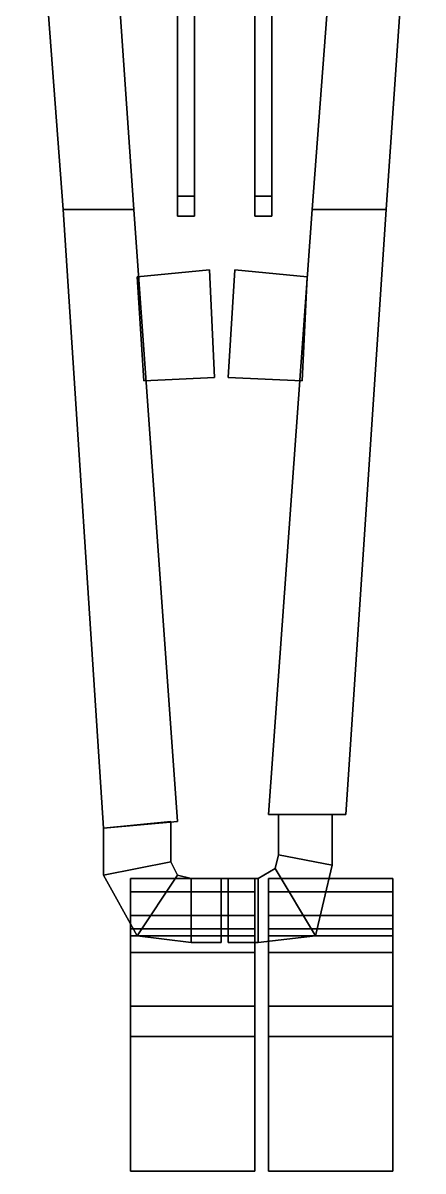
# Model space of a CAD drawing. Header units: millimetres. Extents: x -1.09 to 1.09, y -4.88 to 3.65.
# Drawn here: x -0.6 to 0.59, y -4.88 to -1.465 of the extents above; entities that cross this region are included whole.
import ezdxf

# ---------------------------------------------------------------- set-up
doc = ezdxf.new("R2010")
doc.units = ezdxf.units.MM
doc.layers.add('sleeve', color=5, linetype='Continuous')
doc.layers.add('support', color=6, linetype='Continuous')

msp = doc.modelspace()

# ---------------------------------------------------------------- linework, layer by layer
at = {"layer": 'sleeve'}
for points in [[(-0.14, -0.46, 1.09), (-0.14, -1.98, 1.09), (-0.14, -1.98, 1.31), (-0.14, -0.46, 1.31)], [(-0.09, -0.46, 1.09), (-0.09, -1.98, 1.09), (-0.14, -1.98, 1.09), (-0.14, -0.46, 1.09)], [(-0.14, -0.46, 1.31), (-0.14, -1.98, 1.31), (-0.09, -1.98, 1.31), (-0.09, -0.46, 1.31)], [(-0.09, -1.98, 1.31), (-0.09, -1.98, 1.09), (-0.09, -0.46, 1.09), (-0.09, -0.46, 1.31)], [(0.09, -0.46, 1.09), (0.09, -1.98, 1.09), (0.09, -1.98, 1.31), (0.09, -0.46, 1.31)], [(0.14, -0.46, 1.09), (0.14, -1.98, 1.09), (0.09, -1.98, 1.09), (0.09, -0.46, 1.09)], [(0.09, -0.46, 1.31), (0.09, -1.98, 1.31), (0.14, -1.98, 1.31), (0.14, -0.46, 1.31)], [(0.14, -1.98, 1.31), (0.14, -1.98, 1.09), (0.14, -0.46, 1.09), (0.14, -0.46, 1.31)], [(-0.14, -1.98, 1.09), (-0.14, -2.04, 1.14), (-0.14, -2.04, 1.31), (-0.14, -1.98, 1.31)], [(-0.09, -1.98, 1.09), (-0.09, -2.04, 1.14), (-0.14, -2.04, 1.14), (-0.14, -1.98, 1.09)], [(-0.14, -1.98, 1.31), (-0.14, -2.04, 1.31), (-0.09, -2.04, 1.31), (-0.09, -1.98, 1.31)], [(-0.09, -2.04, 1.31), (-0.09, -2.04, 1.14), (-0.09, -1.98, 1.09), (-0.09, -1.98, 1.31)], [(0.09, -1.98, 1.09), (0.09, -2.04, 1.14), (0.09, -2.04, 1.31), (0.09, -1.98, 1.31)], [(0.14, -1.98, 1.09), (0.14, -2.04, 1.14), (0.09, -2.04, 1.14), (0.09, -1.98, 1.09)], [(0.09, -1.98, 1.31), (0.09, -2.04, 1.31), (0.14, -2.04, 1.31), (0.14, -1.98, 1.31)], [(0.14, -2.04, 1.31), (0.14, -2.04, 1.14), (0.14, -1.98, 1.09), (0.14, -1.98, 1.31)], [(-0.14, -2.04, 1.31), (-0.14, -2.04, 1.14), (-0.09, -2.04, 1.14), (-0.09, -2.04, 1.31)], [(0.09, -2.04, 1.31), (0.09, -2.04, 1.14), (0.14, -2.04, 1.14), (0.14, -2.04, 1.31)]]:
    msp.add_3dface(points, dxfattribs=at)
at = {"layer": 'support'}
for points in [[(-0.38, -0.43, 0.45), (-0.27, -2.02, 0.27), (-0.48, -2.02, 0.27), (-0.6, -0.43, 0.45)], [(-0.48, -2.02, 0.63), (-0.27, -2.02, 0.63), (-0.38, -0.43, 0.93), (-0.6, -0.43, 0.93)], [(-0.6, -0.43, 0.45), (-0.48, -2.02, 0.27), (-0.48, -2.02, 0.63), (-0.6, -0.43, 0.93)], [(-0.38, -0.43, 0.93), (-0.27, -2.02, 0.63), (-0.27, -2.02, 0.27), (-0.38, -0.43, 0.45)], [(0.26, -2.02, 0.63), (0.48, -2.02, 0.63), (0.59, -0.43, 0.93), (0.38, -0.43, 0.93)], [(0.59, -0.43, 0.45), (0.48, -2.02, 0.27), (0.26, -2.02, 0.27), (0.38, -0.43, 0.45)], [(0.38, -0.43, 0.45), (0.26, -2.02, 0.27), (0.26, -2.02, 0.63), (0.38, -0.43, 0.93)], [(0.59, -0.43, 0.93), (0.48, -2.02, 0.63), (0.48, -2.02, 0.27), (0.59, -0.43, 0.45)], [(-0.36, -3.86, 0.3), (-0.14, -3.84, 0.3), (-0.27, -2.02, 0.63), (-0.48, -2.02, 0.63)], [(-0.27, -2.02, 0.27), (-0.14, -3.84, 0.07), (-0.36, -3.86, 0.06), (-0.48, -2.02, 0.27)], [(-0.48, -2.02, 0.27), (-0.36, -3.86, 0.06), (-0.36, -3.86, 0.3), (-0.48, -2.02, 0.63)], [(-0.27, -2.02, 0.63), (-0.14, -3.84, 0.3), (-0.14, -3.84, 0.07), (-0.27, -2.02, 0.27)], [(0.13, -3.82, 0.3), (0.36, -3.82, 0.3), (0.48, -2.02, 0.63), (0.26, -2.02, 0.63)], [(0.48, -2.02, 0.27), (0.36, -3.82, 0.07), (0.13, -3.82, 0.07), (0.26, -2.02, 0.27)], [(0.26, -2.02, 0.27), (0.13, -3.82, 0.07), (0.13, -3.82, 0.3), (0.26, -2.02, 0.63)], [(0.48, -2.02, 0.63), (0.36, -3.82, 0.3), (0.36, -3.82, 0.07), (0.48, -2.02, 0.27)], [(-0.03, -2.52, 0.39), (-0.24, -2.53, 0.39), (-0.26, -2.22, 0.39), (-0.045, -2.2, 0.39)], [(-0.24, -2.53, 0.39), (-0.03, -2.52, 0.39), (-0.045, -2.2, 0.39), (-0.26, -2.22, 0.39)], [(0.01, -2.52, 0.39), (0.23, -2.53, 0.39), (0.245, -2.22, 0.39), (0.03, -2.2, 0.39)], [(0.23, -2.53, 0.39), (0.01, -2.52, 0.39), (0.03, -2.2, 0.39), (0.245, -2.22, 0.39)], [(0.13, -3.82, 0.07), (0.36, -3.82, 0.07), (0.36, -3.82, 0.3), (0.13, -3.82, 0.3)], [(0.32, -3.97, 0.28), (0.32, -3.82, 0.3), (0.16, -3.82, 0.3), (0.16, -3.94, 0.28)], [(0.16, -3.82, 0.07), (0.32, -3.82, 0.07), (0.32, -3.97, 0.05), (0.16, -3.94, 0.05)], [(0.16, -3.94, 0.28), (0.16, -3.82, 0.3), (0.16, -3.82, 0.07), (0.16, -3.94, 0.05)], [(0.32, -3.97, 0.05), (0.32, -3.82, 0.07), (0.32, -3.82, 0.3), (0.32, -3.97, 0.28)], [(-0.36, -3.86, 0.06), (-0.14, -3.84, 0.07), (-0.14, -3.84, 0.3), (-0.36, -3.86, 0.3)], [(-0.36, -4, 0.28), (-0.16, -3.96, 0.28), (-0.16, -3.84, 0.3), (-0.36, -3.86, 0.3)], [(-0.16, -3.84, 0.07), (-0.16, -3.96, 0.05), (-0.36, -4, 0.05), (-0.36, -3.86, 0.06)], [(-0.16, -3.84, 0.3), (-0.16, -3.96, 0.28), (-0.16, -3.96, 0.05), (-0.16, -3.84, 0.07)], [(-0.36, -3.86, 0.06), (-0.36, -4, 0.05), (-0.36, -4, 0.28), (-0.36, -3.86, 0.3)], [(-0.36, -4, 0.28), (-0.26, -4.18, 0.28), (-0.14, -4, 0.28), (-0.16, -3.96, 0.28)], [(-0.14, -4, 0.05), (-0.26, -4.18, 0.05), (-0.36, -4, 0.05), (-0.16, -3.96, 0.05)], [(-0.16, -3.96, 0.28), (-0.14, -4, 0.28), (-0.14, -4, 0.05), (-0.16, -3.96, 0.05)], [(0.27, -4.18, 0.28), (0.32, -3.97, 0.28), (0.16, -3.94, 0.28), (0.15, -3.98, 0.28)], [(0.16, -3.94, 0.05), (0.32, -3.97, 0.05), (0.27, -4.18, 0.05), (0.15, -3.98, 0.05)], [(0.15, -3.98, 0.28), (0.16, -3.94, 0.28), (0.16, -3.94, 0.05), (0.15, -3.98, 0.05)], [(0.15, -3.98, 0.05), (0.27, -4.18, 0.05), (0.1, -4.2, 0.05), (0.1, -4.01, 0.05)], [(0.1, -4.2, 0.28), (0.27, -4.18, 0.28), (0.15, -3.98, 0.28), (0.1, -4.01, 0.28)], [(0.1, -4.01, 0.28), (0.15, -3.98, 0.28), (0.15, -3.98, 0.05), (0.1, -4.01, 0.05)], [(0.27, -4.18, 0.05), (0.32, -3.97, 0.05), (0.32, -3.97, 0.28), (0.27, -4.18, 0.28)], [(-0.36, -4, 0.05), (-0.26, -4.18, 0.05), (-0.26, -4.18, 0.28), (-0.36, -4, 0.28)], [(0.09, -4.12, 0.2), (0.09, -4.01, 0.02), (-0.28, -4.01, 0.02), (-0.28, -4.12, 0.2)], [(-0.28, -4.01, 0.02), (-0.28, -4.18, 0.03), (-0.28, -4.23, 0.1), (-0.28, -4.12, 0.2)], [(-0.28, -4.05, -0.23), (-0.28, -4.39, -0.51), (-0.28, -4.18, -0.16), (-0.28, -4.01, -0.16)], [(-0.28, -4.01, -0.16), (-0.28, -4.18, -0.16), (-0.28, -4.18, 0.03), (-0.28, -4.01, 0.02)], [(0.09, -4.01, 0.02), (0.09, -4.01, -0.16), (-0.28, -4.01, -0.16), (-0.28, -4.01, 0.02)], [(0.09, -4.01, -0.16), (0.09, -4.05, -0.23), (-0.28, -4.05, -0.23), (-0.28, -4.01, -0.16)], [(-0.1, -4.01, 0.05), (-0.1, -4.2, 0.05), (-0.26, -4.18, 0.05), (-0.14, -4, 0.05)], [(-0.26, -4.18, 0.28), (-0.1, -4.2, 0.28), (-0.1, -4.01, 0.28), (-0.14, -4, 0.28)], [(-0.14, -4, 0.28), (-0.1, -4.01, 0.28), (-0.1, -4.01, 0.05), (-0.14, -4, 0.05)], [(-0.1, -4.2, 0.28), (-0.01, -4.2, 0.28), (-0.01, -4.01, 0.28), (-0.1, -4.01, 0.28)], [(-0.01, -4.01, 0.05), (-0.01, -4.2, 0.05), (-0.1, -4.2, 0.05), (-0.1, -4.01, 0.05)], [(-0.1, -4.01, 0.28), (-0.01, -4.01, 0.28), (-0.01, -4.01, 0.05), (-0.1, -4.01, 0.05)], [(-0.01, -4.01, 0.28), (-0.01, -4.2, 0.28), (-0.01, -4.2, 0.05), (-0.01, -4.01, 0.05)], [(0.01, -4.2, 0.28), (0.1, -4.2, 0.28), (0.1, -4.01, 0.28), (0.01, -4.01, 0.28)], [(0.1, -4.01, 0.05), (0.1, -4.2, 0.05), (0.01, -4.2, 0.05), (0.01, -4.01, 0.05)], [(0.01, -4.01, 0.28), (0.1, -4.01, 0.28), (0.1, -4.01, 0.05), (0.01, -4.01, 0.05)], [(0.01, -4.01, 0.05), (0.01, -4.2, 0.05), (0.01, -4.2, 0.28), (0.01, -4.01, 0.28)], [(0.09, -4.23, 0.1), (0.09, -4.18, 0.03), (0.09, -4.01, 0.02), (0.09, -4.12, 0.2)], [(0.09, -4.18, -0.16), (0.09, -4.39, -0.51), (0.09, -4.05, -0.23), (0.09, -4.01, -0.16)], [(0.09, -4.18, 0.03), (0.09, -4.18, -0.16), (0.09, -4.01, -0.16), (0.09, -4.01, 0.02)], [(0.13, -4.05, -0.23), (0.13, -4.39, -0.51), (0.13, -4.18, -0.16), (0.13, -4.01, -0.16)], [(0.5, -4.01, -0.16), (0.5, -4.05, -0.23), (0.13, -4.05, -0.23), (0.13, -4.01, -0.16)], [(0.13, -4.01, -0.16), (0.13, -4.18, -0.16), (0.13, -4.18, 0.03), (0.13, -4.01, 0.02)], [(0.5, -4.01, 0.02), (0.5, -4.01, -0.16), (0.13, -4.01, -0.16), (0.13, -4.01, 0.02)], [(0.5, -4.12, 0.2), (0.5, -4.01, 0.02), (0.13, -4.01, 0.02), (0.13, -4.12, 0.2)], [(0.13, -4.01, 0.02), (0.13, -4.18, 0.03), (0.13, -4.23, 0.1), (0.13, -4.12, 0.2)], [(0.5, -4.18, -0.16), (0.5, -4.39, -0.51), (0.5, -4.05, -0.23), (0.5, -4.01, -0.16)], [(0.5, -4.18, 0.03), (0.5, -4.18, -0.16), (0.5, -4.01, -0.16), (0.5, -4.01, 0.02)], [(0.5, -4.23, 0.1), (0.5, -4.18, 0.03), (0.5, -4.01, 0.02), (0.5, -4.12, 0.2)], [(0.09, -4.05, -0.23), (0.09, -4.39, -0.51), (-0.28, -4.39, -0.51), (-0.28, -4.05, -0.23)], [(0.5, -4.05, -0.23), (0.5, -4.39, -0.51), (0.13, -4.39, -0.51), (0.13, -4.05, -0.23)], [(-0.28, -4.12, 0.2), (-0.28, -4.23, 0.1), (0.09, -4.23, 0.1), (0.09, -4.12, 0.2)], [(0.13, -4.12, 0.2), (0.13, -4.23, 0.1), (0.5, -4.23, 0.1), (0.5, -4.12, 0.2)], [(0.09, -4.48, 0.2), (-0.28, -4.48, 0.2), (-0.28, -4.16, 0.2), (0.09, -4.16, 0.2)], [(-0.28, -4.48, 0.2), (0.09, -4.48, 0.2), (0.09, -4.16, 0.2), (-0.28, -4.16, 0.2)], [(0.13, -4.48, 0.2), (0.5, -4.48, 0.2), (0.5, -4.16, 0.2), (0.13, -4.16, 0.2)], [(0.5, -4.48, 0.2), (0.13, -4.48, 0.2), (0.13, -4.16, 0.2), (0.5, -4.16, 0.2)], [(-0.28, -4.18, -0.16), (-0.28, -4.39, -0.51), (0.09, -4.39, -0.51), (0.09, -4.18, -0.16)], [(-0.28, -4.18, 0.03), (-0.28, -4.18, -0.16), (0.09, -4.18, -0.16), (0.09, -4.18, 0.03)], [(-0.28, -4.23, 0.1), (-0.28, -4.18, 0.03), (0.09, -4.18, 0.03), (0.09, -4.23, 0.1)], [(-0.26, -4.18, 0.05), (-0.1, -4.2, 0.05), (-0.1, -4.2, 0.28), (-0.26, -4.18, 0.28)], [(-0.1, -4.2, 0.05), (-0.01, -4.2, 0.05), (-0.01, -4.2, 0.28), (-0.1, -4.2, 0.28)], [(0.01, -4.2, 0.05), (0.1, -4.2, 0.05), (0.1, -4.2, 0.28), (0.01, -4.2, 0.28)], [(0.1, -4.2, 0.05), (0.27, -4.18, 0.05), (0.27, -4.18, 0.28), (0.1, -4.2, 0.28)], [(0.13, -4.18, -0.16), (0.13, -4.39, -0.51), (0.5, -4.39, -0.51), (0.5, -4.18, -0.16)], [(0.13, -4.18, 0.03), (0.13, -4.18, -0.16), (0.5, -4.18, -0.16), (0.5, -4.18, 0.03)], [(0.13, -4.23, 0.1), (0.13, -4.18, 0.03), (0.5, -4.18, 0.03), (0.5, -4.23, 0.1)], [(-0.28, -4.88, 0.39), (0.09, -4.88, 0.39), (0.09, -4.48, 0.2), (-0.28, -4.48, 0.2)], [(0.09, -4.88, 0.39), (-0.28, -4.88, 0.39), (-0.28, -4.48, 0.2), (0.09, -4.48, 0.2)], [(0.13, -4.88, 0.39), (0.5, -4.88, 0.39), (0.5, -4.48, 0.2), (0.13, -4.48, 0.2)], [(0.5, -4.88, 0.39), (0.13, -4.88, 0.39), (0.13, -4.48, 0.2), (0.5, -4.48, 0.2)]]:
    msp.add_3dface(points, dxfattribs=at)

doc.saveas('drawing.dxf')
